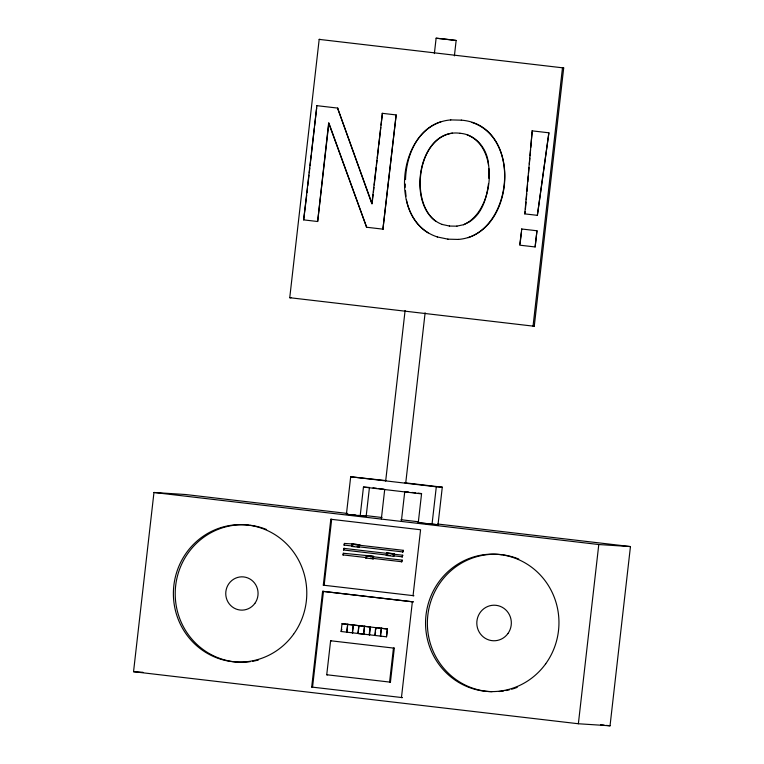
<?xml version="1.0" encoding="UTF-8"?>
<svg xmlns="http://www.w3.org/2000/svg" width="764" height="764" viewBox="0 0 764 764"><rect width="100%" height="100%" fill="white"/><g stroke="black" fill="none" stroke-linecap="round" stroke-linejoin="round"><path stroke-width="1.15" d="M405.14 187.39L405.312 184.038M405.531 179.569C406.209 156.248 416.8 129.345 440.904 121.762M488.798 178.27L488.798 168.615M531.973 130.835L548.886 132.802L537.369 215.343L524.772 213.882L532.212 130.854M525.221 211.523L524.772 213.882M525.422 209.155L526.043 202.03M526.243 199.662L526.759 193.731M526.969 191.353L527.58 184.239M527.79 181.87L528.306 175.93M528.507 173.562L529.022 167.631M529.328 164.069L529.844 158.138M530.054 155.77L530.569 149.83M530.77 147.462L532.107 132.038M437.619 524.009L630.453 546.575L610.035 725.8L578.367 723.756L133.547 671.699L153.965 492.484L185.633 494.528L347.706 513.494M319.18 39.384L563.689 67.939L534.265 326.257L289.747 297.702L319.18 39.384L320.402 39.461M317.652 221.512L328.644 122.985L366.624 227.242L328.883 122.994L317.652 221.512L303.652 219.879L316.907 105.661M306.708 195.164L303.652 219.879M306.975 192.805L307.51 188.097M307.777 185.748L308.99 175.147M309.258 172.788L309.792 168.08M310.06 165.721L311.273 155.121M311.54 152.762L314.357 128.037M314.625 125.678L316.64 108.01M412.359 601.822L401.453 697.561L402.303 697.608L311.693 687.056L322.609 591.317L413.209 601.87L322.609 591.317M323.306 585.176L330.812 519.253L331.671 519.31L324.156 585.234L323.306 585.176L413.916 595.729L413.057 595.681L420.572 529.758L330.812 519.253M323.458 591.365L312.552 687.113L311.693 687.056M381.055 125.067L382.401 113.32L371.858 203.759L337.583 108.087L372.087 203.778L373.157 194.381M373.434 192.031L373.968 187.333M374.236 184.983L376.241 167.364M376.509 165.014L377.044 160.316M377.311 157.957L378.514 147.385M378.782 145.036L380.787 127.416M330.611 640.757L394.3 648.168L390.423 682.166L326.734 674.755L330.611 640.757L331.461 640.815M360.169 515.939L363.463 487.069L369.451 487.461L366.157 516.321L346.407 514.325L350.686 476.784L385.992 480.594M366.844 557.653L342.921 554.884L343.599 553.279M343.485 549.975L344.153 548.371L343.485 549.975L390.442 555.476M344.039 545.076L344.717 543.471L344.039 545.076L353.894 546.203M396.163 114.934L382.917 229.162L396.163 114.934L382.162 113.301M341.136 631.503L342.024 623.701L387.386 628.982L386.498 636.804L341.136 631.503L341.871 629.307M359.481 547.32L351.927 546.461L352.204 543.958L359.768 544.818L358.994 547.291L359.768 544.818M352.548 545.238L351.927 546.461M352.691 543.987L344.23 543.433M346.866 632.172L347.754 624.369M352.471 632.831L353.36 625.019M373.271 558.876L365.717 558.016L366.491 555.543L373.558 556.364L373.271 558.876L372.784 558.837L373.558 556.364M366.348 556.794L365.717 558.016M366.491 555.543L343.112 553.241M358.087 633.48L358.975 625.678M363.693 634.139L364.581 626.337M381.36 518.871L384.731 489.275M385.677 480.986L405.101 310.499M434.372 53.595L436.12 38.2L445.975 39.193L456.146 40.473L454.399 55.867M370.559 627.015L370.072 626.986L369.184 634.788L369.671 634.817M369.547 634.808L370.435 627.005M376.165 627.674L375.678 627.636L374.79 635.438L375.277 635.476M375.153 635.467L375.535 632.124M375.792 629.889L376.041 627.664M393.928 556.316L386.364 555.457L386.651 552.955L394.214 553.814L393.441 556.288L394.214 553.814M386.995 554.244L386.364 555.457M380.52 636.106L381.408 628.304M387.386 628.982L386.498 636.784M401.387 521.153L404.758 491.548M405.703 483.268L425.118 312.782M402.17 560.136L401.501 561.731L402.17 560.136L367.618 556.116M402.733 555.227L402.055 556.832L402.733 555.227L390.624 553.833M403.287 550.328L402.618 551.923L403.287 550.328L355.002 544.703M404.758 482.791L442.289 487.184L438.011 524.734L418.261 522.738L421.547 493.869L363.463 487.069M432.023 524.343L436.301 486.802L442.289 487.184M521.545 228.98L536.968 230.766L535.125 246.953L519.701 245.168L521.783 228.99M520.074 244.022L521.392 232.457M578.367 723.756L598.785 544.531L630.453 546.575M488.492 183.656C486.754 197.437 482.59 212.516 470.7 220.977M463.5 224.683C493.706 212.163 500.515 147.643 467.176 134.884M469.908 221.636L463.738 224.692L456.729 226.154M468.103 237.69C512.472 222.677 519.596 138.217 471.961 122.431M452.527 133.137C417.192 138.074 409.485 202.479 436.063 221.455M450.808 119.919C397.461 123.959 386.536 220.882 437.428 236.945M458.276 239.428C516.12 235.035 523.311 124.952 461.322 120.158M456.146 40.473L436.12 38.2M449.327 226.048L456.967 226.173M460.138 133.299C416.561 127.139 404.968 211.284 442.337 224.463M450.579 119.9L461.561 120.177M447.761 239.161L458.515 239.438M563.689 67.939L562.476 67.853L533.043 326.171L534.265 326.257M548.886 132.802L537.369 215.343M536.968 230.766L535.125 246.953M289.747 297.702L290.969 297.779M346.407 514.325L348.403 514.459M350.399 514.583L355.843 515.117M418.261 522.738L438.011 524.734M342.921 554.884L343.408 554.912M348.117 624.389L347.63 624.36L346.741 632.162L347.228 632.191M353.732 625.048L353.245 625.019L352.347 632.821L352.834 632.85M359.338 625.706L358.851 625.668L357.963 633.471L364.056 634.168L363.568 634.13L364.457 626.327L364.944 626.356M381.78 628.323L381.293 628.294L380.396 636.097L380.883 636.125M394.3 648.168L393.45 648.111L389.573 682.109L390.423 682.166M326.734 674.755L327.594 674.813M133.547 671.699L142.925 672.31M316.668 105.642L337.822 108.106M366.386 227.223L383.146 229.171M350.686 476.784L436.301 486.802M373.004 487.871L376.566 488.291M378.934 488.568L383.671 489.122M405.016 491.615L408.568 492.035M412.13 492.446L415.683 492.866M418.051 493.143L421.613 493.563M365.45 515.566L382.019 517.505M400.947 519.721L418.691 521.802M358.135 515.385L366.157 516.321M153.965 492.484L598.785 544.531M352.204 543.958L359.281 544.789M357.17 546.613L403.106 551.961M386.651 552.955L393.727 553.785M343.666 548.342L388.675 553.585M393.173 555.762L402.542 556.861M365.994 555.514L373.071 556.335M370.359 558.064L401.988 561.769M342.024 623.701L370.072 626.986M375.678 627.636L387.023 628.963M600.571 724.692L604.123 725.112M606.482 725.389L610.035 725.8M437.189 236.926L448 239.17M459.899 133.289C476.364 134.33 487.881 149.687 488.559 165.416M442.108 224.444L449.566 226.058M428.203 232.886C416.227 225.772 408.902 213.003 406.362 199.547M405.474 190.704L406.028 196.233M249.694 525.183A68.741 66.697 -86.3 0 1 266.569 529.519M258.375 660.02A68.741 66.697 -86.3 0 1 252.683 661.271M250.401 661.624A68.741 66.697 -86.3 0 1 175.214 594.707A68.741 66.697 -86.3 0 1 248.548 525.059M502.999 554.845A68.741 66.697 -86.3 0 1 518.737 559.028M517.238 687.352A68.741 66.697 -86.3 0 1 511.679 689.214M509.407 689.816A68.741 66.697 -86.3 0 1 505.988 690.57M503.705 690.962A68.741 66.697 -86.3 0 1 499.102 691.506M492.083 691.697A68.741 66.697 -86.3 0 1 427.553 618.219A68.741 66.697 -86.3 0 1 501.862 554.693M293.567 634.225A68.741 66.697 -86.3 0 0 247.861 525.069A68.741 66.697 -86.3 0 0 178.824 620.798A68.741 66.697 -86.3 0 0 293.567 634.225M545.735 663.735A68.741 66.697 -86.3 0 0 500.028 554.578A68.741 66.697 -86.3 0 0 430.991 650.307A68.741 66.697 -86.3 0 0 545.735 663.735M507.917 633.566A17.792 17.266 -86.3 0 0 496.094 605.317A17.792 17.266 -86.3 0 0 478.216 630.09A17.792 17.266 -86.3 0 0 507.917 633.566M254.87 603.379A16.655 16.159 -86.3 0 0 243.792 576.935A16.655 16.159 -86.3 0 0 227.07 600.132A16.655 16.159 -86.3 0 0 254.87 603.379"/></g></svg>
